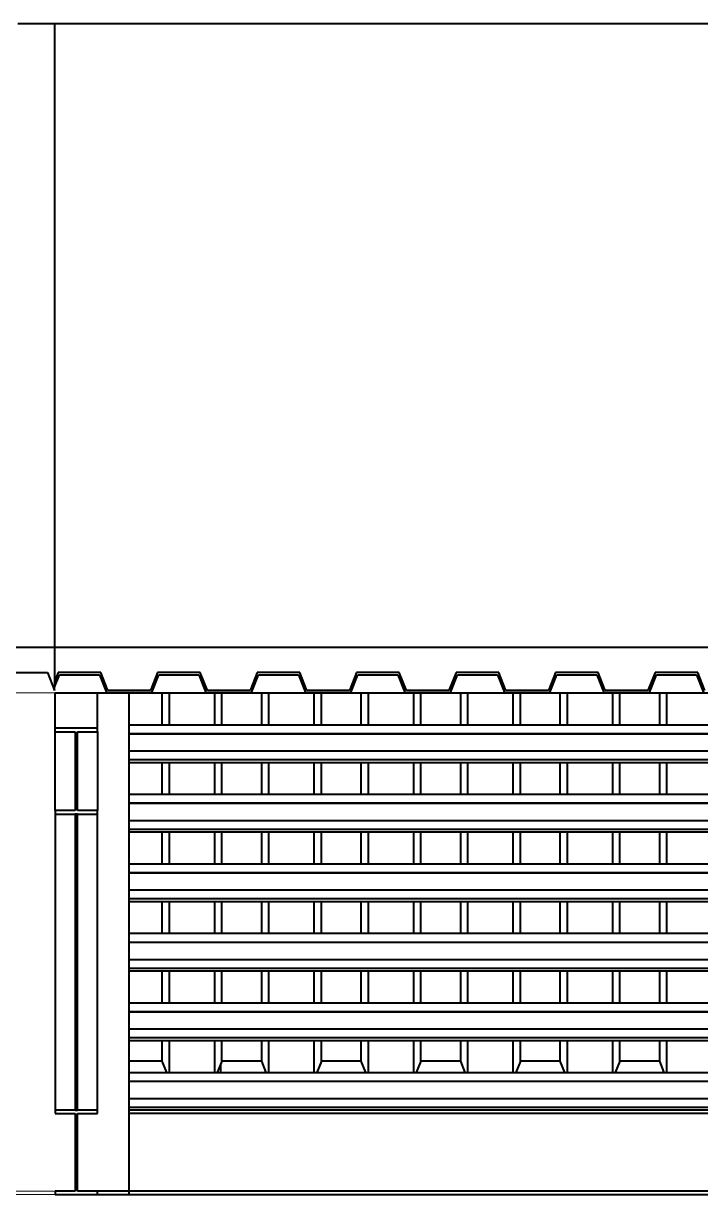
# Model space of a CAD drawing. Header units: metres. Extents: x 78 to 178, y -74 to 157.
# Drawn here: x 117.518 to 119.44, y -51.877 to -48.553 of the extents above; entities that cross this region are included whole.
import ezdxf

# ---------------------------------------------------------------- set-up
doc = ezdxf.new("R2010")
doc.units = ezdxf.units.M
doc.layers.add('01_Fina', color=252, linetype='Continuous', lineweight=15)
doc.layers.add('Cortes', color=7, linetype='Continuous', lineweight=40)

msp = doc.modelspace()

# ---------------------------------------------------------------- linework, layer by layer
at = {"layer": '01_Fina'}
for p, q in [((117.41404, -50.45284), (117.51795, -50.45284)), ((117.51795, -50.45284), (117.60795, -50.45284)), ((117.60795, -51.86671), (113.87404, -51.86671)), ((117.60795, -51.87651), (113.87404, -51.87651))]:
    msp.add_line(p, q, dxfattribs=at)
at = {"layer": 'Cortes'}
for p, q in [((117.50247, -48.55302), (117.6217, -48.55302)), ((117.60638, -48.55302), (117.60638, -50.32441)), ((117.6217, -48.55302), (118.07741, -48.55302)), ((118.07741, -48.55302), (119.9308, -48.55302)), ((117.60638, -50.32441), (114.49982, -50.32441)), ((120.29939, -50.32441), (117.60638, -50.32441)), ((117.60638, -50.32441), (117.60638, -50.42072)), ((117.46517, -50.39537), (117.5862, -50.39537)), ((117.5862, -50.39537), (117.60638, -50.44606)), ((117.61646, -50.39537), (117.60638, -50.42072)), ((117.60638, -50.43635), (117.62037, -50.40118)), ((117.7375, -50.39537), (117.61646, -50.39537)), ((117.62037, -50.40118), (117.73359, -50.40118)), ((117.73359, -50.40118), (117.75376, -50.45187)), ((117.75767, -50.44606), (117.7375, -50.39537)), ((117.89888, -50.39537), (117.8787, -50.44606)), ((117.88261, -50.45187), (117.90279, -50.40118)), ((118.01991, -50.39537), (117.89888, -50.39537)), ((117.90279, -50.40118), (118.016, -50.40118)), ((118.016, -50.40118), (118.03617, -50.45187)), ((118.04008, -50.44606), (118.01991, -50.39537)), ((118.18129, -50.39537), (118.16112, -50.44606)), ((118.16503, -50.45187), (118.1852, -50.40118)), ((118.30232, -50.39537), (118.18129, -50.39537)), ((118.1852, -50.40118), (118.29842, -50.40118)), ((118.29842, -50.40118), (118.31859, -50.45187)), ((118.3225, -50.44606), (118.30232, -50.39537)), ((118.4637, -50.39537), (118.44353, -50.44606)), ((118.44744, -50.45187), (118.46761, -50.40118)), ((118.58474, -50.39537), (118.4637, -50.39537)), ((118.46761, -50.40118), (118.58083, -50.40118)), ((118.58083, -50.40118), (118.601, -50.45187)), ((118.60491, -50.44606), (118.58474, -50.39537)), ((118.74612, -50.39537), (118.72595, -50.44606)), ((118.72986, -50.45187), (118.75003, -50.40118)), ((118.86715, -50.39537), (118.74612, -50.39537)), ((118.75003, -50.40118), (118.86324, -50.40118)), ((118.86324, -50.40118), (118.88342, -50.45187)), ((118.88732, -50.44606), (118.86715, -50.39537)), ((119.02853, -50.39537), (119.00836, -50.44606)), ((119.01227, -50.45187), (119.03244, -50.40118)), ((119.14957, -50.39537), (119.02853, -50.39537)), ((119.03244, -50.40118), (119.14566, -50.40118)), ((119.14566, -50.40118), (119.16583, -50.45187)), ((119.16974, -50.44606), (119.14957, -50.39537)), ((119.31095, -50.39537), (119.29077, -50.44606)), ((119.29468, -50.45187), (119.31486, -50.40118)), ((119.43198, -50.39537), (119.31095, -50.39537)), ((119.31486, -50.40118), (119.42807, -50.40118)), ((119.42807, -50.40118), (119.44824, -50.45187)), ((119.45215, -50.44606), (119.43198, -50.39537)), ((117.60638, -50.42072), (117.60638, -50.43635)), ((117.60638, -50.44606), (117.60638, -50.43635)), ((117.8787, -50.44606), (117.75767, -50.44606)), ((118.16112, -50.44606), (118.04008, -50.44606)), ((118.44353, -50.44606), (118.3225, -50.44606)), ((118.72595, -50.44606), (118.60491, -50.44606)), ((119.00836, -50.44606), (118.88732, -50.44606)), ((119.29077, -50.44606), (119.16974, -50.44606)), ((117.60795, -50.45284), (117.72795, -50.45284)), ((117.60795, -50.55325), (117.60795, -50.45284)), ((117.72795, -50.45284), (117.81795, -50.45284)), ((117.72795, -50.55325), (117.72795, -50.45284)), ((117.75376, -50.45187), (117.88261, -50.45187)), ((117.81795, -50.45284), (117.9121, -50.45284)), ((117.81795, -50.54326), (117.81795, -50.45284)), ((117.9121, -50.54326), (117.9121, -50.45284)), ((117.9121, -50.45284), (117.93227, -50.45284)), ((117.93227, -50.54326), (117.93227, -50.45284)), ((117.93227, -50.45284), (118.06112, -50.45284)), ((118.03617, -50.45187), (118.16503, -50.45187)), ((118.06112, -50.54326), (118.06112, -50.45284)), ((118.06112, -50.45284), (118.08129, -50.45284)), ((118.08129, -50.54326), (118.08129, -50.45284)), ((118.08129, -50.45284), (118.19451, -50.45284)), ((118.19451, -50.54326), (118.19451, -50.45284)), ((118.19451, -50.45284), (118.21468, -50.45284)), ((118.21468, -50.54326), (118.21468, -50.45284)), ((118.21468, -50.45284), (118.34354, -50.45284)), ((118.31859, -50.45187), (118.44744, -50.45187)), ((118.34354, -50.54326), (118.34354, -50.45284)), ((118.34354, -50.45284), (118.36371, -50.45284)), ((118.36371, -50.54326), (118.36371, -50.45284)), ((118.36371, -50.45284), (118.47692, -50.45284)), ((118.47692, -50.54326), (118.47692, -50.45284)), ((118.47692, -50.45284), (118.4971, -50.45284)), ((118.4971, -50.54326), (118.4971, -50.45284)), ((118.4971, -50.45284), (118.62595, -50.45284)), ((118.601, -50.45187), (118.72986, -50.45187)), ((118.62595, -50.54326), (118.62595, -50.45284)), ((118.62595, -50.45284), (118.64612, -50.45284)), ((118.64612, -50.54326), (118.64612, -50.45284)), ((118.64612, -50.45284), (118.75934, -50.45284)), ((118.75934, -50.54326), (118.75934, -50.45284)), ((118.75934, -50.45284), (118.77951, -50.45284)), ((118.77951, -50.54326), (118.77951, -50.45284)), ((118.77951, -50.45284), (118.90836, -50.45284)), ((118.88342, -50.45187), (119.01227, -50.45187)), ((118.90836, -50.54326), (118.90836, -50.45284)), ((118.90836, -50.45284), (118.92854, -50.45284)), ((118.92854, -50.54326), (118.92854, -50.45284)), ((118.92854, -50.45284), (119.04175, -50.45284)), ((119.04175, -50.54326), (119.04175, -50.45284)), ((119.04175, -50.45284), (119.06192, -50.45284)), ((119.06192, -50.54326), (119.06192, -50.45284)), ((119.06192, -50.45284), (119.19078, -50.45284)), ((119.16583, -50.45187), (119.29468, -50.45187)), ((119.19078, -50.54326), (119.19078, -50.45284)), ((119.19078, -50.45284), (119.21095, -50.45284)), ((119.21095, -50.54326), (119.21095, -50.45284)), ((119.21095, -50.45284), (119.32417, -50.45284)), ((119.32417, -50.54326), (119.32417, -50.45284)), ((119.32417, -50.45284), (119.34434, -50.45284)), ((119.34434, -50.54326), (119.34434, -50.45284)), ((119.34434, -50.45284), (119.47319, -50.45284)), ((117.81795, -50.54326), (117.9121, -50.54326)), ((117.81795, -50.56792), (117.81795, -50.54326)), ((117.9121, -50.54326), (117.93227, -50.54326)), ((117.93227, -50.54326), (118.06112, -50.54326)), ((118.06112, -50.54326), (118.08129, -50.54326)), ((118.08129, -50.54326), (118.19451, -50.54326)), ((118.19451, -50.54326), (118.21468, -50.54326)), ((118.21468, -50.54326), (118.34354, -50.54326)), ((118.34354, -50.54326), (118.36371, -50.54326)), ((118.36371, -50.54326), (118.47692, -50.54326)), ((118.47692, -50.54326), (118.4971, -50.54326)), ((118.4971, -50.54326), (118.62595, -50.54326)), ((118.62595, -50.54326), (118.64612, -50.54326)), ((118.64612, -50.54326), (118.75934, -50.54326)), ((118.75934, -50.54326), (118.77951, -50.54326)), ((118.77951, -50.54326), (118.90836, -50.54326)), ((118.90836, -50.54326), (118.92854, -50.54326)), ((118.92854, -50.54326), (119.04175, -50.54326)), ((119.04175, -50.54326), (119.06192, -50.54326)), ((119.06192, -50.54326), (119.19078, -50.54326)), ((119.19078, -50.54326), (119.21095, -50.54326)), ((119.21095, -50.54326), (119.32417, -50.54326)), ((119.32417, -50.54326), (119.34434, -50.54326)), ((119.34434, -50.54326), (119.47319, -50.54326)), ((117.72795, -50.55325), (117.60795, -50.55325)), ((117.60795, -50.56318), (117.60795, -50.55325)), ((117.60795, -50.56318), (117.66485, -50.56318)), ((117.60795, -50.78662), (117.60795, -50.56318)), ((117.66485, -50.56318), (117.66485, -50.78662)), ((117.67105, -50.56318), (117.72795, -50.56318)), ((117.67105, -50.78662), (117.67105, -50.56318)), ((117.72795, -50.56318), (117.72795, -50.55325)), ((117.72795, -50.56318), (117.72795, -50.78662)), ((117.81795, -50.56792), (121.25404, -50.56792)), ((117.81795, -50.56874), (117.81795, -50.56792)), ((117.81795, -50.56874), (121.25404, -50.56874)), ((117.81795, -50.61724), (117.81795, -50.56874)), ((117.81795, -50.61724), (121.25404, -50.61724)), ((117.81795, -50.6419), (117.81795, -50.61724)), ((117.81795, -50.6419), (121.25404, -50.6419)), ((117.81795, -50.65012), (117.81795, -50.6419)), ((117.81795, -50.65012), (117.9121, -50.65012)), ((117.81795, -50.74054), (117.81795, -50.65012)), ((117.9121, -50.74054), (117.9121, -50.65012)), ((117.9121, -50.65012), (117.93227, -50.65012)), ((117.93227, -50.74054), (117.93227, -50.65012)), ((117.93227, -50.65012), (118.06112, -50.65012)), ((118.06112, -50.74054), (118.06112, -50.65012)), ((118.06112, -50.65012), (118.08129, -50.65012)), ((118.08129, -50.74054), (118.08129, -50.65012)), ((118.08129, -50.65012), (118.19451, -50.65012)), ((118.19451, -50.74054), (118.19451, -50.65012)), ((118.19451, -50.65012), (118.21468, -50.65012)), ((118.21468, -50.74054), (118.21468, -50.65012)), ((118.21468, -50.65012), (118.34354, -50.65012)), ((118.34354, -50.74054), (118.34354, -50.65012)), ((118.34354, -50.65012), (118.36371, -50.65012)), ((118.36371, -50.74054), (118.36371, -50.65012)), ((118.36371, -50.65012), (118.47692, -50.65012)), ((118.47692, -50.74054), (118.47692, -50.65012)), ((118.47692, -50.65012), (118.4971, -50.65012)), ((118.4971, -50.74054), (118.4971, -50.65012)), ((118.4971, -50.65012), (118.62595, -50.65012)), ((118.62595, -50.74054), (118.62595, -50.65012)), ((118.62595, -50.65012), (118.64612, -50.65012)), ((118.64612, -50.74054), (118.64612, -50.65012)), ((118.64612, -50.65012), (118.75934, -50.65012)), ((118.75934, -50.74054), (118.75934, -50.65012)), ((118.75934, -50.65012), (118.77951, -50.65012)), ((118.77951, -50.74054), (118.77951, -50.65012)), ((118.77951, -50.65012), (118.90836, -50.65012)), ((118.90836, -50.74054), (118.90836, -50.65012)), ((118.90836, -50.65012), (118.92854, -50.65012)), ((118.92854, -50.74054), (118.92854, -50.65012)), ((118.92854, -50.65012), (119.04175, -50.65012)), ((119.04175, -50.74054), (119.04175, -50.65012)), ((119.04175, -50.65012), (119.06192, -50.65012)), ((119.06192, -50.74054), (119.06192, -50.65012)), ((119.06192, -50.65012), (119.19078, -50.65012)), ((119.19078, -50.74054), (119.19078, -50.65012)), ((119.19078, -50.65012), (119.21095, -50.65012)), ((119.21095, -50.74054), (119.21095, -50.65012)), ((119.21095, -50.65012), (119.32417, -50.65012)), ((119.32417, -50.74054), (119.32417, -50.65012)), ((119.32417, -50.65012), (119.34434, -50.65012)), ((119.34434, -50.74054), (119.34434, -50.65012)), ((119.34434, -50.65012), (119.47319, -50.65012)), ((117.81795, -50.74054), (117.9121, -50.74054)), ((117.81795, -50.7652), (117.81795, -50.74054)), ((117.9121, -50.74054), (117.93227, -50.74054)), ((117.93227, -50.74054), (118.06112, -50.74054)), ((118.06112, -50.74054), (118.08129, -50.74054)), ((118.08129, -50.74054), (118.19451, -50.74054)), ((118.19451, -50.74054), (118.21468, -50.74054)), ((118.21468, -50.74054), (118.34354, -50.74054)), ((118.34354, -50.74054), (118.36371, -50.74054)), ((118.36371, -50.74054), (118.47692, -50.74054)), ((118.47692, -50.74054), (118.4971, -50.74054)), ((118.4971, -50.74054), (118.62595, -50.74054)), ((118.62595, -50.74054), (118.64612, -50.74054)), ((118.64612, -50.74054), (118.75934, -50.74054)), ((118.75934, -50.74054), (118.77951, -50.74054)), ((118.77951, -50.74054), (118.90836, -50.74054)), ((118.90836, -50.74054), (118.92854, -50.74054)), ((118.92854, -50.74054), (119.04175, -50.74054)), ((119.04175, -50.74054), (119.06192, -50.74054)), ((119.06192, -50.74054), (119.19078, -50.74054)), ((119.19078, -50.74054), (119.21095, -50.74054)), ((119.21095, -50.74054), (119.32417, -50.74054)), ((119.32417, -50.74054), (119.34434, -50.74054)), ((119.34434, -50.74054), (119.47319, -50.74054)), ((117.81795, -50.7652), (121.25404, -50.7652)), ((117.81795, -50.76602), (117.81795, -50.7652)), ((117.81795, -50.76602), (121.25404, -50.76602)), ((117.81795, -50.81452), (117.81795, -50.76602)), ((117.60795, -50.78662), (117.60795, -50.79656)), ((117.66485, -50.78662), (117.60795, -50.78662)), ((117.60795, -50.79656), (117.66485, -50.79656)), ((117.60795, -50.79656), (117.60795, -51.63651)), ((117.66485, -50.79656), (117.66485, -51.63651)), ((117.67105, -50.79656), (117.66485, -50.79656)), ((117.72795, -50.78662), (117.67105, -50.78662)), ((117.67105, -51.63651), (117.67105, -50.79656)), ((117.67105, -50.79656), (117.72795, -50.79656)), ((117.72795, -50.79656), (117.72795, -50.78662)), ((117.72795, -51.63651), (117.72795, -50.79656)), ((117.81795, -50.81452), (121.25404, -50.81452)), ((117.81795, -50.83918), (117.81795, -50.81452)), ((117.81795, -50.83918), (121.25404, -50.83918)), ((117.81795, -50.8474), (117.81795, -50.83918)), ((117.81795, -50.8474), (117.9121, -50.8474)), ((117.81795, -50.93782), (117.81795, -50.8474)), ((117.9121, -50.93782), (117.9121, -50.8474)), ((117.9121, -50.8474), (117.93227, -50.8474)), ((117.93227, -50.93782), (117.93227, -50.8474)), ((117.93227, -50.8474), (118.06112, -50.8474)), ((118.06112, -50.93782), (118.06112, -50.8474)), ((118.06112, -50.8474), (118.08129, -50.8474)), ((118.08129, -50.93782), (118.08129, -50.8474)), ((118.08129, -50.8474), (118.19451, -50.8474)), ((118.19451, -50.93782), (118.19451, -50.8474)), ((118.19451, -50.8474), (118.21468, -50.8474)), ((118.21468, -50.93782), (118.21468, -50.8474)), ((118.21468, -50.8474), (118.34354, -50.8474)), ((118.34354, -50.93782), (118.34354, -50.8474)), ((118.34354, -50.8474), (118.36371, -50.8474)), ((118.36371, -50.93782), (118.36371, -50.8474)), ((118.36371, -50.8474), (118.47692, -50.8474)), ((118.47692, -50.93782), (118.47692, -50.8474)), ((118.47692, -50.8474), (118.4971, -50.8474)), ((118.4971, -50.93782), (118.4971, -50.8474)), ((118.4971, -50.8474), (118.62595, -50.8474)), ((118.62595, -50.93782), (118.62595, -50.8474)), ((118.62595, -50.8474), (118.64612, -50.8474)), ((118.64612, -50.93782), (118.64612, -50.8474)), ((118.64612, -50.8474), (118.75934, -50.8474)), ((118.75934, -50.93782), (118.75934, -50.8474)), ((118.75934, -50.8474), (118.77951, -50.8474)), ((118.77951, -50.93782), (118.77951, -50.8474)), ((118.77951, -50.8474), (118.90836, -50.8474)), ((118.90836, -50.93782), (118.90836, -50.8474)), ((118.90836, -50.8474), (118.92854, -50.8474)), ((118.92854, -50.93782), (118.92854, -50.8474)), ((118.92854, -50.8474), (119.04175, -50.8474)), ((119.04175, -50.93782), (119.04175, -50.8474)), ((119.04175, -50.8474), (119.06192, -50.8474)), ((119.06192, -50.93782), (119.06192, -50.8474)), ((119.06192, -50.8474), (119.19078, -50.8474)), ((119.19078, -50.93782), (119.19078, -50.8474)), ((119.19078, -50.8474), (119.21095, -50.8474)), ((119.21095, -50.93782), (119.21095, -50.8474)), ((119.21095, -50.8474), (119.32417, -50.8474)), ((119.32417, -50.93782), (119.32417, -50.8474)), ((119.32417, -50.8474), (119.34434, -50.8474)), ((119.34434, -50.93782), (119.34434, -50.8474)), ((119.34434, -50.8474), (119.47319, -50.8474)), ((117.81795, -50.93782), (117.9121, -50.93782)), ((117.81795, -50.96248), (117.81795, -50.93782)), ((117.9121, -50.93782), (117.93227, -50.93782)), ((117.93227, -50.93782), (118.06112, -50.93782)), ((118.06112, -50.93782), (118.08129, -50.93782)), ((118.08129, -50.93782), (118.19451, -50.93782)), ((118.19451, -50.93782), (118.21468, -50.93782)), ((118.21468, -50.93782), (118.34354, -50.93782)), ((118.34354, -50.93782), (118.36371, -50.93782)), ((118.36371, -50.93782), (118.47692, -50.93782)), ((118.47692, -50.93782), (118.4971, -50.93782)), ((118.4971, -50.93782), (118.62595, -50.93782)), ((118.62595, -50.93782), (118.64612, -50.93782)), ((118.64612, -50.93782), (118.75934, -50.93782)), ((118.75934, -50.93782), (118.77951, -50.93782)), ((118.77951, -50.93782), (118.90836, -50.93782)), ((118.90836, -50.93782), (118.92854, -50.93782)), ((118.92854, -50.93782), (119.04175, -50.93782)), ((119.04175, -50.93782), (119.06192, -50.93782)), ((119.06192, -50.93782), (119.19078, -50.93782)), ((119.19078, -50.93782), (119.21095, -50.93782)), ((119.21095, -50.93782), (119.32417, -50.93782)), ((119.32417, -50.93782), (119.34434, -50.93782)), ((119.34434, -50.93782), (119.47319, -50.93782)), ((117.81795, -50.96248), (121.25404, -50.96248)), ((117.81795, -50.9633), (117.81795, -50.96248)), ((117.81795, -50.9633), (121.25404, -50.9633)), ((117.81795, -51.0118), (117.81795, -50.9633)), ((117.81795, -51.0118), (121.25404, -51.0118)), ((117.81795, -51.03646), (117.81795, -51.0118)), ((117.81795, -51.03646), (121.25404, -51.03646)), ((117.81795, -51.04468), (117.81795, -51.03646)), ((117.81795, -51.04468), (117.9121, -51.04468)), ((117.81795, -51.1351), (117.81795, -51.04468)), ((117.9121, -51.1351), (117.9121, -51.04468)), ((117.9121, -51.04468), (117.93227, -51.04468)), ((117.93227, -51.1351), (117.93227, -51.04468)), ((117.93227, -51.04468), (118.06112, -51.04468)), ((118.06112, -51.1351), (118.06112, -51.04468)), ((118.06112, -51.04468), (118.08129, -51.04468)), ((118.08129, -51.1351), (118.08129, -51.04468)), ((118.08129, -51.04468), (118.19451, -51.04468)), ((118.19451, -51.1351), (118.19451, -51.04468)), ((118.19451, -51.04468), (118.21468, -51.04468)), ((118.21468, -51.1351), (118.21468, -51.04468)), ((118.21468, -51.04468), (118.34354, -51.04468)), ((118.34354, -51.1351), (118.34354, -51.04468)), ((118.34354, -51.04468), (118.36371, -51.04468)), ((118.36371, -51.1351), (118.36371, -51.04468)), ((118.36371, -51.04468), (118.47692, -51.04468)), ((118.47692, -51.1351), (118.47692, -51.04468)), ((118.47692, -51.04468), (118.4971, -51.04468)), ((118.4971, -51.1351), (118.4971, -51.04468)), ((118.4971, -51.04468), (118.62595, -51.04468)), ((118.62595, -51.1351), (118.62595, -51.04468)), ((118.62595, -51.04468), (118.64612, -51.04468)), ((118.64612, -51.1351), (118.64612, -51.04468)), ((118.64612, -51.04468), (118.75934, -51.04468)), ((118.75934, -51.1351), (118.75934, -51.04468)), ((118.75934, -51.04468), (118.77951, -51.04468)), ((118.77951, -51.1351), (118.77951, -51.04468)), ((118.77951, -51.04468), (118.90836, -51.04468)), ((118.90836, -51.1351), (118.90836, -51.04468)), ((118.90836, -51.04468), (118.92854, -51.04468)), ((118.92854, -51.1351), (118.92854, -51.04468)), ((118.92854, -51.04468), (119.04175, -51.04468)), ((119.04175, -51.1351), (119.04175, -51.04468)), ((119.04175, -51.04468), (119.06192, -51.04468)), ((119.06192, -51.1351), (119.06192, -51.04468)), ((119.06192, -51.04468), (119.19078, -51.04468)), ((119.19078, -51.1351), (119.19078, -51.04468)), ((119.19078, -51.04468), (119.21095, -51.04468)), ((119.21095, -51.1351), (119.21095, -51.04468)), ((119.21095, -51.04468), (119.32417, -51.04468)), ((119.32417, -51.1351), (119.32417, -51.04468)), ((119.32417, -51.04468), (119.34434, -51.04468)), ((119.34434, -51.1351), (119.34434, -51.04468)), ((119.34434, -51.04468), (119.47319, -51.04468)), ((117.81795, -51.1351), (117.9121, -51.1351)), ((117.81795, -51.15976), (117.81795, -51.1351)), ((117.9121, -51.1351), (117.93227, -51.1351)), ((117.93227, -51.1351), (118.06112, -51.1351)), ((118.06112, -51.1351), (118.08129, -51.1351)), ((118.08129, -51.1351), (118.19451, -51.1351)), ((118.19451, -51.1351), (118.21468, -51.1351)), ((118.21468, -51.1351), (118.34354, -51.1351)), ((118.34354, -51.1351), (118.36371, -51.1351)), ((118.36371, -51.1351), (118.47692, -51.1351)), ((118.47692, -51.1351), (118.4971, -51.1351)), ((118.4971, -51.1351), (118.62595, -51.1351)), ((118.62595, -51.1351), (118.64612, -51.1351)), ((118.64612, -51.1351), (118.75934, -51.1351)), ((118.75934, -51.1351), (118.77951, -51.1351)), ((118.77951, -51.1351), (118.90836, -51.1351)), ((118.90836, -51.1351), (118.92854, -51.1351)), ((118.92854, -51.1351), (119.04175, -51.1351)), ((119.04175, -51.1351), (119.06192, -51.1351)), ((119.06192, -51.1351), (119.19078, -51.1351)), ((119.19078, -51.1351), (119.21095, -51.1351)), ((119.21095, -51.1351), (119.32417, -51.1351)), ((119.32417, -51.1351), (119.34434, -51.1351)), ((119.34434, -51.1351), (119.47319, -51.1351)), ((117.81795, -51.15976), (121.25404, -51.15976)), ((117.81795, -51.16058), (117.81795, -51.15976)), ((117.81795, -51.16058), (121.25404, -51.16058)), ((117.81795, -51.20908), (117.81795, -51.16058)), ((117.81795, -51.20908), (121.25404, -51.20908)), ((117.81795, -51.23374), (117.81795, -51.20908)), ((117.81795, -51.23374), (121.25404, -51.23374)), ((117.81795, -51.24196), (117.81795, -51.23374)), ((117.81795, -51.24196), (117.9121, -51.24196)), ((117.81795, -51.33238), (117.81795, -51.24196)), ((117.9121, -51.33238), (117.9121, -51.24196)), ((117.9121, -51.24196), (117.93227, -51.24196)), ((117.93227, -51.33238), (117.93227, -51.24196)), ((117.93227, -51.24196), (118.06112, -51.24196)), ((118.06112, -51.33238), (118.06112, -51.24196)), ((118.06112, -51.24196), (118.08129, -51.24196)), ((118.08129, -51.33238), (118.08129, -51.24196)), ((118.08129, -51.24196), (118.19451, -51.24196)), ((118.19451, -51.33238), (118.19451, -51.24196)), ((118.19451, -51.24196), (118.21468, -51.24196)), ((118.21468, -51.33238), (118.21468, -51.24196)), ((118.21468, -51.24196), (118.34354, -51.24196)), ((118.34354, -51.33238), (118.34354, -51.24196)), ((118.34354, -51.24196), (118.36371, -51.24196)), ((118.36371, -51.33238), (118.36371, -51.24196)), ((118.36371, -51.24196), (118.47692, -51.24196)), ((118.47692, -51.33238), (118.47692, -51.24196)), ((118.47692, -51.24196), (118.4971, -51.24196)), ((118.4971, -51.33238), (118.4971, -51.24196)), ((118.4971, -51.24196), (118.62595, -51.24196)), ((118.62595, -51.33238), (118.62595, -51.24196)), ((118.62595, -51.24196), (118.64612, -51.24196)), ((118.64612, -51.33238), (118.64612, -51.24196)), ((118.64612, -51.24196), (118.75934, -51.24196)), ((118.75934, -51.33238), (118.75934, -51.24196)), ((118.75934, -51.24196), (118.77951, -51.24196)), ((118.77951, -51.33238), (118.77951, -51.24196)), ((118.77951, -51.24196), (118.90836, -51.24196)), ((118.90836, -51.33238), (118.90836, -51.24196)), ((118.90836, -51.24196), (118.92854, -51.24196)), ((118.92854, -51.33238), (118.92854, -51.24196)), ((118.92854, -51.24196), (119.04175, -51.24196)), ((119.04175, -51.33238), (119.04175, -51.24196)), ((119.04175, -51.24196), (119.06192, -51.24196)), ((119.06192, -51.33238), (119.06192, -51.24196)), ((119.06192, -51.24196), (119.19078, -51.24196)), ((119.19078, -51.33238), (119.19078, -51.24196)), ((119.19078, -51.24196), (119.21095, -51.24196)), ((119.21095, -51.33238), (119.21095, -51.24196)), ((119.21095, -51.24196), (119.32417, -51.24196)), ((119.32417, -51.33238), (119.32417, -51.24196)), ((119.32417, -51.24196), (119.34434, -51.24196)), ((119.34434, -51.33238), (119.34434, -51.24196)), ((119.34434, -51.24196), (119.47319, -51.24196)), ((117.81795, -51.33238), (117.9121, -51.33238)), ((117.81795, -51.35704), (117.81795, -51.33238)), ((117.9121, -51.33238), (117.93227, -51.33238)), ((117.93227, -51.33238), (118.06112, -51.33238)), ((118.06112, -51.33238), (118.08129, -51.33238)), ((118.08129, -51.33238), (118.19451, -51.33238)), ((118.19451, -51.33238), (118.21468, -51.33238)), ((118.21468, -51.33238), (118.34354, -51.33238)), ((118.34354, -51.33238), (118.36371, -51.33238)), ((118.36371, -51.33238), (118.47692, -51.33238)), ((118.47692, -51.33238), (118.4971, -51.33238)), ((118.4971, -51.33238), (118.62595, -51.33238)), ((118.62595, -51.33238), (118.64612, -51.33238)), ((118.64612, -51.33238), (118.75934, -51.33238)), ((118.75934, -51.33238), (118.77951, -51.33238)), ((118.77951, -51.33238), (118.90836, -51.33238)), ((118.90836, -51.33238), (118.92854, -51.33238)), ((118.92854, -51.33238), (119.04175, -51.33238)), ((119.04175, -51.33238), (119.06192, -51.33238)), ((119.06192, -51.33238), (119.19078, -51.33238)), ((119.19078, -51.33238), (119.21095, -51.33238)), ((119.21095, -51.33238), (119.32417, -51.33238)), ((119.32417, -51.33238), (119.34434, -51.33238)), ((119.34434, -51.33238), (119.47319, -51.33238)), ((117.81795, -51.35704), (121.25404, -51.35704)), ((117.81795, -51.35786), (117.81795, -51.35704)), ((117.81795, -51.35786), (121.25404, -51.35786)), ((117.81795, -51.40636), (117.81795, -51.35786)), ((117.81795, -51.40636), (121.25404, -51.40636)), ((117.81795, -51.43102), (117.81795, -51.40636)), ((117.81795, -51.43102), (121.25404, -51.43102)), ((117.81795, -51.43924), (117.81795, -51.43102)), ((117.81795, -51.43924), (117.9121, -51.43924)), ((117.81795, -51.49802), (117.81795, -51.43924)), ((117.9121, -51.49802), (117.9121, -51.43924)), ((117.9121, -51.43924), (117.93227, -51.43924)), ((117.93227, -51.52966), (117.93227, -51.43924)), ((117.93227, -51.43924), (118.06112, -51.43924)), ((118.06112, -51.52966), (118.06112, -51.43924)), ((118.06112, -51.43924), (118.08129, -51.43924)), ((118.08129, -51.49802), (118.08129, -51.43924)), ((118.08129, -51.43924), (118.19451, -51.43924)), ((118.19451, -51.49802), (118.19451, -51.43924)), ((118.19451, -51.43924), (118.21468, -51.43924)), ((118.21468, -51.52966), (118.21468, -51.43924)), ((118.21468, -51.43924), (118.34354, -51.43924)), ((118.34354, -51.52966), (118.34354, -51.43924)), ((118.34354, -51.43924), (118.36371, -51.43924)), ((118.36371, -51.49802), (118.36371, -51.43924)), ((118.36371, -51.43924), (118.47692, -51.43924)), ((118.47692, -51.49802), (118.47692, -51.43924)), ((118.47692, -51.43924), (118.4971, -51.43924)), ((118.4971, -51.52966), (118.4971, -51.43924)), ((118.4971, -51.43924), (118.62595, -51.43924)), ((118.62595, -51.52966), (118.62595, -51.43924)), ((118.62595, -51.43924), (118.64612, -51.43924)), ((118.64612, -51.49802), (118.64612, -51.43924)), ((118.64612, -51.43924), (118.75934, -51.43924)), ((118.75934, -51.49802), (118.75934, -51.43924)), ((118.75934, -51.43924), (118.77951, -51.43924)), ((118.77951, -51.52966), (118.77951, -51.43924)), ((118.77951, -51.43924), (118.90836, -51.43924)), ((118.90836, -51.52966), (118.90836, -51.43924)), ((118.90836, -51.43924), (118.92854, -51.43924)), ((118.92854, -51.49802), (118.92854, -51.43924)), ((118.92854, -51.43924), (119.04175, -51.43924)), ((119.04175, -51.49802), (119.04175, -51.43924)), ((119.04175, -51.43924), (119.06192, -51.43924)), ((119.06192, -51.52966), (119.06192, -51.43924)), ((119.06192, -51.43924), (119.19078, -51.43924)), ((119.19078, -51.52966), (119.19078, -51.43924)), ((119.19078, -51.43924), (119.21095, -51.43924)), ((119.21095, -51.49802), (119.21095, -51.43924)), ((119.21095, -51.43924), (119.32417, -51.43924)), ((119.32417, -51.49802), (119.32417, -51.43924)), ((119.32417, -51.43924), (119.34434, -51.43924)), ((119.34434, -51.52966), (119.34434, -51.43924)), ((119.34434, -51.43924), (119.47319, -51.43924)), ((117.9121, -51.49802), (117.81795, -51.49802)), ((117.81795, -51.52966), (117.81795, -51.49802)), ((117.92504, -51.52966), (117.9121, -51.49802)), ((118.07741, -51.50753), (118.06836, -51.52966)), ((118.08129, -51.49802), (118.07741, -51.50753)), ((118.07741, -51.50753), (118.07741, -51.52966)), ((118.19451, -51.49802), (118.08129, -51.49802)), ((118.20745, -51.52966), (118.19451, -51.49802)), ((118.36371, -51.49802), (118.35077, -51.52966)), ((118.47692, -51.49802), (118.36371, -51.49802)), ((118.48986, -51.52966), (118.47692, -51.49802)), ((118.64612, -51.49802), (118.63318, -51.52966)), ((118.75934, -51.49802), (118.64612, -51.49802)), ((118.77228, -51.52966), (118.75934, -51.49802)), ((118.92854, -51.49802), (118.9156, -51.52966)), ((119.04175, -51.49802), (118.92854, -51.49802)), ((119.05469, -51.52966), (119.04175, -51.49802)), ((119.21095, -51.49802), (119.19801, -51.52966)), ((119.32417, -51.49802), (119.21095, -51.49802)), ((119.3371, -51.52966), (119.32417, -51.49802)), ((117.81795, -51.52966), (117.92504, -51.52966)), ((117.81795, -51.55432), (117.81795, -51.52966)), ((117.92504, -51.52966), (117.93227, -51.52966)), ((117.93227, -51.52966), (118.06112, -51.52966)), ((118.06112, -51.52966), (118.06836, -51.52966)), ((118.06836, -51.52966), (118.07741, -51.52966)), ((118.07741, -51.52966), (118.20745, -51.52966)), ((118.20745, -51.52966), (118.21468, -51.52966)), ((118.21468, -51.52966), (118.34354, -51.52966)), ((118.34354, -51.52966), (118.35077, -51.52966)), ((118.35077, -51.52966), (118.48986, -51.52966)), ((118.48986, -51.52966), (118.4971, -51.52966)), ((118.4971, -51.52966), (118.62595, -51.52966)), ((118.62595, -51.52966), (118.63318, -51.52966)), ((118.63318, -51.52966), (118.77228, -51.52966)), ((118.77228, -51.52966), (118.77951, -51.52966)), ((118.77951, -51.52966), (118.90836, -51.52966)), ((118.90836, -51.52966), (118.9156, -51.52966)), ((118.9156, -51.52966), (119.05469, -51.52966)), ((119.05469, -51.52966), (119.06192, -51.52966)), ((119.06192, -51.52966), (119.19078, -51.52966)), ((119.19078, -51.52966), (119.19801, -51.52966)), ((119.19801, -51.52966), (119.3371, -51.52966)), ((119.3371, -51.52966), (119.34434, -51.52966)), ((119.34434, -51.52966), (119.47319, -51.52966)), ((117.81795, -51.55432), (121.25404, -51.55432)), ((117.81795, -51.55514), (117.81795, -51.55432)), ((117.81795, -51.55514), (121.25404, -51.55514)), ((117.81795, -51.60364), (117.81795, -51.55514)), ((117.81795, -51.60364), (121.25404, -51.60364)), ((117.81795, -51.6283), (117.81795, -51.60364)), ((117.66485, -51.63651), (117.60795, -51.63651)), ((117.60795, -51.63651), (117.60795, -51.64631)), ((117.60795, -51.64631), (117.66485, -51.64631)), ((117.66485, -51.63651), (117.67105, -51.63651)), ((117.66485, -51.64631), (117.66485, -51.86671)), ((117.72795, -51.63651), (117.67105, -51.63651)), ((117.67105, -51.64631), (117.72795, -51.64631)), ((117.67105, -51.86671), (117.67105, -51.64631)), ((117.72795, -51.64631), (117.72795, -51.63651)), ((117.81795, -51.6283), (121.25404, -51.6283)), ((117.81795, -51.63651), (117.81795, -51.6283)), ((121.25404, -51.63651), (117.81795, -51.63651)), ((117.81795, -51.64631), (117.81795, -51.63651)), ((121.35795, -51.64631), (117.81795, -51.64631)), ((117.81795, -51.86671), (117.81795, -51.64631)), ((117.60795, -51.86671), (117.60795, -51.87651)), ((117.66485, -51.86671), (117.60795, -51.86671)), ((117.60795, -51.87651), (121.25404, -51.87651)), ((117.60795, -51.87651), (117.72795, -51.87651)), ((117.72795, -51.86671), (117.67105, -51.86671)), ((117.72795, -51.87651), (117.72795, -51.86671)), ((121.35795, -51.86671), (117.72795, -51.86671)), ((117.81795, -51.87651), (117.81795, -51.86671))]:
    msp.add_line(p, q, dxfattribs=at)

doc.saveas('drawing.dxf')
